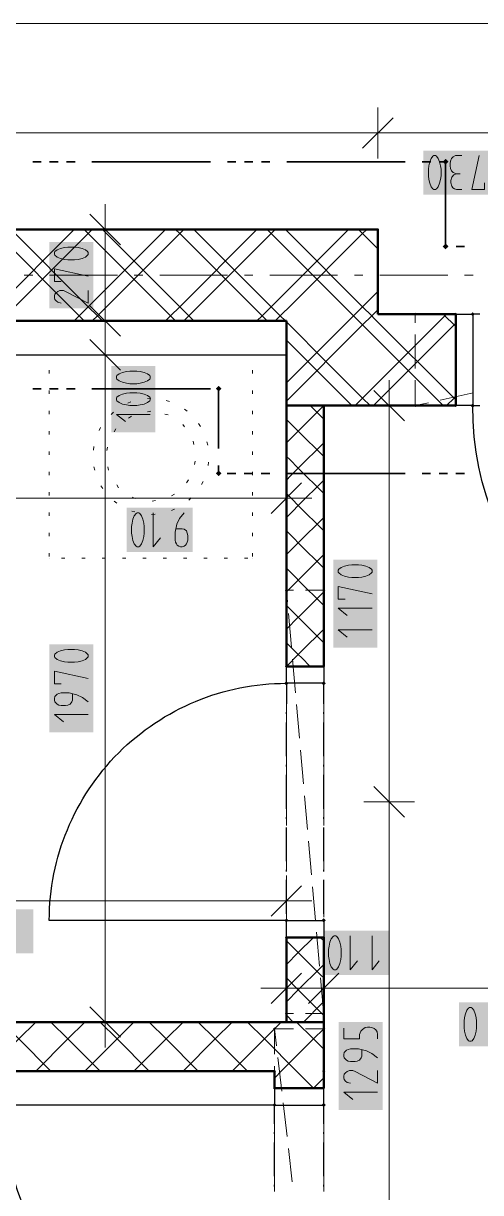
# Model space of a CAD drawing. Header units: millimetres. Extents: x 0 to 594, y 0 to 420.
# Drawn here: x 378.98 to 392.82, y 199.18 to 234.56 of the extents above; entities that cross this region are included whole.
import ezdxf

# ---------------------------------------------------------------- set-up
doc = ezdxf.new("R2010")
doc.units = ezdxf.units.MM
doc.header["$LTSCALE"] = 8
for name, color, linetype in [('PDF_Dvere', 7, 'Continuous'), ('PDF_Instalacni prizdivka do 1m', 7, 'Continuous'), ('PDF_Koty delkove', 7, 'Continuous'), ('PDF_Osy hlavni', 7, 'Continuous'), ('PDF_Pozarni useky', 7, 'Continuous'), ('PDF_Preklady', 7, 'Continuous'), ('PDF_Pricky zdene', 7, 'Continuous'), ('PDF_Sanita', 7, 'Continuous'), ('PDF_Steny akusticke', 7, 'Continuous')]:
    doc.layers.add(name, color=color, linetype=linetype)

msp = doc.modelspace()

# ---------------------------------------------------------------- linework, layer by layer
at = {"layer": 'PDF_Dvere', "lineweight": 25}
for points in [[(392.067, 225.762), (392.579, 225.762), (392.579, 222.995), (392.067, 222.995)], [(388.07, 215.103), (388.07, 214.59), (386.942, 214.59), (386.942, 215.103)], [(388.07, 207.415), (388.07, 206.903), (386.942, 206.903), (386.942, 207.415)], [(388.07, 201.829), (388.07, 202.341), (386.583, 202.341), (386.583, 201.829)]]:
    msp.add_lwpolyline(points, close=True, dxfattribs=at)
for points in [[(392.795, 225.762), (392.579, 225.762)], [(388.07, 213.973), (388.07, 214.59)], [(386.942, 213.665), (386.942, 213.716)], [(386.942, 212.384), (386.942, 213.409)], [(388.07, 213.665), (388.07, 213.716)], [(388.07, 212.384), (388.07, 213.409)], [(386.942, 212.076), (386.942, 212.128)], [(388.07, 212.076), (388.07, 212.128)], [(386.942, 210.795), (386.942, 211.82)], [(388.07, 210.795), (388.07, 211.82)], [(386.942, 210.488), (386.942, 210.539)], [(388.07, 210.488), (388.07, 210.539)], [(386.942, 209.206), (386.942, 210.231)], [(388.07, 209.206), (388.07, 210.231)], [(386.942, 208.899), (386.942, 208.95)], [(388.07, 208.899), (388.07, 208.95)], [(386.942, 207.618), (386.942, 208.643)], [(388.07, 207.618), (388.07, 208.643)], [(388.07, 201.263), (388.07, 201.829)], [(386.583, 200.955), (386.583, 201.006)], [(388.07, 200.955), (388.07, 201.006)], [(386.583, 199.674), (386.583, 200.699)], [(388.07, 199.674), (388.07, 200.699)], [(386.583, 199.366), (386.583, 199.418)], [(388.07, 199.366), (388.07, 199.418)]]:
    msp.add_lwpolyline(points, dxfattribs=at)
for points in [[(401.303, 222.995), (401.804, 222.995), (401.804, 213.77, -0.414213), (392.579, 222.995), (392.795, 222.995)], [(386.942, 207.415), (379.767, 207.415, -0.414214), (386.942, 214.59), (386.942, 213.973)], [(386.583, 201.263), (386.583, 201.829), (378.383, 201.829, 0.414214), (386.583, 193.629), (386.583, 194.344)]]:
    msp.add_lwpolyline(points, format="xyb", dxfattribs=at)
at = {"layer": 'PDF_Dvere', "lineweight": 25, "transparency": 33554559}
for points in [[(392.644, 225.762), (392.579, 225.698), (392.579, 225.826), (392.515, 225.762)], [(392.644, 222.995), (392.579, 222.931), (392.579, 223.059), (392.515, 222.995)], [(386.942, 214.526), (386.878, 214.59), (387.006, 214.59), (386.942, 214.654)], [(388.07, 214.526), (388.005, 214.59), (388.134, 214.59), (388.07, 214.654)], [(386.942, 207.351), (386.878, 207.415), (387.006, 207.415), (386.942, 207.479)], [(388.07, 207.351), (388.005, 207.415), (388.134, 207.415), (388.07, 207.479)], [(386.583, 201.765), (386.519, 201.829), (386.647, 201.829), (386.583, 201.893)], [(388.07, 201.765), (388.005, 201.829), (388.134, 201.829), (388.07, 201.893)]]:
    msp.add_solid(points, dxfattribs=at)
at = {"layer": 'PDF_Instalacni prizdivka do 1m', "lineweight": 25}
msp.add_lwpolyline([(386.942, 225.557), (377.615, 225.557), (377.615, 224.532), (386.942, 224.532)], close=True, dxfattribs=at)
at = {"layer": 'PDF_Koty delkove', "lineweight": 18}
for points in [[(510.402, 234.562), (490.697, 234.562), (470.838, 234.562), (469.351, 234.562), (157.447, 234.562)], [(389.71, 232.015), (389.71, 231.246), (389.71, 230.477)], [(390.171, 231.707), (389.248, 230.785)], [(544.944, 231.246), (533.362, 231.246), (510.402, 231.246), (501.792, 231.246), (492.153, 231.246), (492.136, 231.246), (487.237, 231.246), (481.087, 231.246), (470.838, 231.246), (469.351, 231.246), (434.86, 231.246), (428.813, 231.246), (416.513, 231.246), (405.084, 231.246), (397.192, 231.246), (389.71, 231.246), (312.015, 231.246), (304.533, 231.246), (293.412, 231.246), (290.798, 231.246), (281.778, 231.246)], [(391.374, 229.551), (391.402, 229.535), (391.456, 229.535), (391.484, 229.551), (391.538, 229.62), (391.579, 229.722), (391.607, 229.842), (391.621, 229.944), (391.621, 230.149), (391.607, 230.251), (391.579, 230.371), (391.538, 230.473), (391.484, 230.542), (391.456, 230.56), (391.402, 230.56), (391.374, 230.542), (391.32, 230.473), (391.279, 230.371), (391.251, 230.251), (391.237, 230.149)], [(392.25, 230.56), (392.059, 230.56), (391.991, 230.525), (391.936, 230.473), (391.908, 230.388), (391.895, 230.32), (391.895, 230.251), (391.908, 230.166), (391.936, 230.098), (391.991, 230.047), (392.086, 230.012)], [(392.935, 229.739), (392.935, 229.535), (392.552, 229.535), (392.77, 230.56)], [(391.237, 230.149), (391.237, 229.944), (391.251, 229.842), (391.279, 229.722), (391.32, 229.62), (391.374, 229.551)], [(392.25, 229.535), (392.086, 229.535), (392.031, 229.551), (391.977, 229.586), (391.949, 229.637), (391.922, 229.739), (391.922, 229.807), (391.949, 229.91), (392.004, 229.978), (392.086, 230.012), (392.195, 230.012)], [(381.458, 228.325), (381.458, 229.094)], [(381.92, 227.864), (380.997, 228.786)], [(382.227, 228.325), (381.458, 228.325), (380.69, 228.325)], [(381.458, 204.34), (381.458, 214.978), (381.458, 224.532), (381.458, 225.557), (381.458, 228.325)], [(380.535, 227.79), (380.33, 227.79), (380.228, 227.776), (380.108, 227.749), (380.006, 227.708), (379.937, 227.654), (379.921, 227.626), (379.921, 227.572), (379.937, 227.544), (380.006, 227.49), (380.108, 227.448), (380.228, 227.421), (380.33, 227.407), (380.535, 227.407), (380.637, 227.421), (380.757, 227.448), (380.86, 227.49), (380.928, 227.544), (380.946, 227.572), (380.946, 227.626), (380.928, 227.654)], [(380.928, 227.654), (380.86, 227.708), (380.757, 227.749), (380.637, 227.776), (380.535, 227.79)], [(380.125, 226.75), (379.921, 226.75), (379.921, 227.133), (380.946, 226.915)], [(380.946, 226.476), (380.946, 226.092), (380.262, 226.449), (380.194, 226.476), (380.091, 226.476), (380.023, 226.449), (379.972, 226.408), (379.937, 226.367), (379.921, 226.312), (379.921, 226.258), (379.937, 226.203), (379.972, 226.161), (380.023, 226.12), (380.125, 226.092)], [(381.92, 225.096), (380.997, 226.019)], [(382.227, 225.557), (381.458, 225.557), (380.69, 225.557)], [(381.92, 224.071), (380.997, 224.994)], [(382.227, 224.532), (381.458, 224.532), (380.69, 224.532)], [(382.413, 224.041), (382.208, 224.041), (382.106, 224.028), (381.986, 224), (381.884, 223.959), (381.815, 223.905), (381.799, 223.877), (381.799, 223.823), (381.815, 223.795), (381.884, 223.741), (381.986, 223.7), (382.106, 223.672), (382.208, 223.658), (382.413, 223.658), (382.515, 223.672), (382.635, 223.7), (382.738, 223.741), (382.806, 223.795), (382.824, 223.823), (382.824, 223.877), (382.806, 223.905), (382.738, 223.959), (382.635, 224), (382.515, 224.028), (382.413, 224.041)], [(390.05, 222.995), (390.05, 223.764)], [(390.511, 222.534), (389.589, 223.456)], [(390.819, 222.995), (390.05, 222.995), (389.281, 222.995)], [(390.05, 192.604), (390.05, 197.729), (390.05, 211.003), (390.05, 222.995)], [(382.824, 222.727), (381.799, 222.727), (382.072, 222.509)], [(386.942, 220.962), (386.942, 220.193), (386.942, 219.425)], [(387.403, 220.655), (386.481, 219.732)], [(386.942, 220.193), (383.497, 220.193), (377.615, 220.193), (377.612, 220.193), (375.857, 220.193), (371.028, 220.193), (360.19, 220.193), (358.601, 220.193), (351.888, 220.193), (349.837, 220.193), (343.124, 220.193), (341.535, 220.193), (324.11, 220.193), (314.783, 220.193), (313.655, 220.193)], [(386.942, 220.193), (387.711, 220.193)], [(382.915, 219.747), (382.915, 218.722), (383.134, 218.995)], [(383.846, 219.747), (383.709, 219.576), (383.627, 219.405), (383.572, 219.166), (383.572, 218.926), (383.586, 218.859), (383.613, 218.807), (383.641, 218.774), (383.682, 218.739), (383.737, 218.722), (383.791, 218.722), (383.846, 218.739), (383.887, 218.774), (383.914, 218.807), (383.942, 218.859), (383.956, 218.926), (383.956, 219.064), (383.942, 219.131), (383.914, 219.2), (383.846, 219.251), (383.791, 219.269), (383.6, 219.269)], [(389.126, 218.176), (388.921, 218.176), (388.82, 218.162), (388.7, 218.135), (388.597, 218.094), (388.529, 218.04), (388.512, 218.012), (388.512, 217.958), (388.529, 217.93), (388.597, 217.876), (388.7, 217.835), (388.82, 217.807), (388.921, 217.793), (389.126, 217.793), (389.229, 217.807), (389.349, 217.835), (389.451, 217.876), (389.52, 217.93)], [(389.52, 217.93), (389.537, 217.958), (389.537, 218.012), (389.52, 218.04), (389.451, 218.094), (389.349, 218.135), (389.229, 218.162), (389.126, 218.176)], [(388.716, 217.136), (388.512, 217.136), (388.512, 217.519), (389.537, 217.301)], [(389.537, 216.862), (388.512, 216.862), (388.785, 216.644)], [(389.537, 216.205), (388.512, 216.205), (388.785, 215.987)], [(380.535, 215.614), (380.33, 215.614), (380.228, 215.6), (380.108, 215.573), (380.006, 215.532), (379.937, 215.477), (379.921, 215.449), (379.921, 215.395), (379.937, 215.367), (380.006, 215.313), (380.108, 215.272), (380.228, 215.244), (380.33, 215.23), (380.535, 215.23), (380.637, 215.244), (380.757, 215.272), (380.86, 215.313), (380.928, 215.367), (380.946, 215.395), (380.946, 215.449), (380.928, 215.477), (380.86, 215.532), (380.757, 215.573), (380.637, 215.6), (380.535, 215.614)], [(380.125, 214.573), (379.921, 214.573), (379.921, 214.957), (380.946, 214.738)], [(380.946, 214.026), (380.775, 214.163), (380.603, 214.245), (380.365, 214.3), (380.125, 214.3), (380.057, 214.286), (380.006, 214.259), (379.972, 214.231), (379.937, 214.19), (379.921, 214.135), (379.921, 214.081), (379.937, 214.026), (379.972, 213.985), (380.006, 213.958), (380.057, 213.93), (380.125, 213.916), (380.262, 213.916), (380.33, 213.93), (380.399, 213.958), (380.45, 214.026), (380.467, 214.081), (380.467, 214.273)], [(380.946, 213.643), (379.921, 213.643), (380.194, 213.424)], [(390.511, 210.541), (389.589, 211.464)], [(390.819, 211.003), (390.05, 211.003), (389.281, 211.003)], [(386.942, 208.773), (386.942, 208.004), (386.942, 207.235)], [(387.403, 208.465), (386.481, 207.543)], [(386.942, 208.004), (378.844, 208.004), (375.616, 208.004), (373.26, 208.004), (353.579, 208.004), (351.888, 208.004), (349.786, 208.004), (348.249, 208.004), (326.109, 208.004), (314.783, 208.004), (313.655, 208.004)], [(386.942, 208.004), (387.711, 208.004)], [(388.876, 206.947), (388.876, 205.922), (389.095, 206.194)], [(389.533, 206.947), (389.533, 205.922), (389.752, 206.194)], [(386.942, 206.129), (386.942, 205.36), (386.942, 204.592)], [(388.07, 206.129), (388.07, 205.36), (388.07, 204.592)], [(387.403, 205.822), (386.481, 204.899)], [(388.531, 205.822), (387.608, 204.899)], [(386.942, 205.36), (386.173, 205.36)], [(414.361, 205.36), (409.809, 205.36), (405.53, 205.36), (403.957, 205.36), (402.829, 205.36), (388.07, 205.36), (386.942, 205.36)], [(381.92, 203.879), (380.997, 204.801)], [(392.452, 203.773), (392.48, 203.757), (392.534, 203.757), (392.562, 203.773), (392.616, 203.842), (392.657, 203.944), (392.685, 204.064), (392.699, 204.166), (392.699, 204.371), (392.685, 204.473), (392.657, 204.593), (392.616, 204.696), (392.562, 204.764), (392.534, 204.782), (392.48, 204.782), (392.452, 204.764), (392.398, 204.696), (392.357, 204.593), (392.33, 204.473), (392.316, 204.371)], [(382.227, 204.34), (381.458, 204.34), (380.69, 204.34)], [(381.458, 204.34), (381.458, 203.571)], [(388.678, 204.157), (388.678, 203.828), (389.156, 203.828), (389.156, 203.965), (389.191, 204.061), (389.242, 204.116), (389.327, 204.17), (389.395, 204.184), (389.463, 204.184), (389.532, 204.17), (389.6, 204.143), (389.651, 204.102), (389.686, 204.047), (389.703, 203.965), (389.703, 203.828)], [(392.316, 204.371), (392.316, 204.166), (392.33, 204.064), (392.357, 203.944), (392.398, 203.842), (392.452, 203.773)], [(389.703, 203.253), (389.532, 203.39), (389.361, 203.472), (389.122, 203.527), (388.882, 203.527), (388.814, 203.513), (388.763, 203.486), (388.729, 203.458), (388.694, 203.417), (388.678, 203.362)], [(388.678, 203.362), (388.678, 203.308), (388.694, 203.253), (388.729, 203.212), (388.763, 203.185), (388.814, 203.157), (388.882, 203.143), (389.019, 203.143), (389.087, 203.157), (389.156, 203.185), (389.207, 203.253), (389.224, 203.308), (389.224, 203.5)], [(389.703, 202.87), (389.703, 202.486), (389.019, 202.843), (388.951, 202.87), (388.848, 202.87), (388.781, 202.843), (388.729, 202.801), (388.694, 202.76), (388.678, 202.705), (388.678, 202.651), (388.694, 202.596), (388.729, 202.555), (388.781, 202.514), (388.882, 202.486)], [(389.703, 202.213), (388.678, 202.213), (388.951, 201.994)]]:
    msp.add_lwpolyline(points, dxfattribs=at)
for points in [[(382.413, 223.384), (382.208, 223.384), (382.106, 223.37), (381.986, 223.343), (381.884, 223.302), (381.815, 223.248), (381.799, 223.22), (381.799, 223.166), (381.815, 223.138), (381.884, 223.084), (381.986, 223.043), (382.106, 223.015), (382.208, 223.001), (382.413, 223.001), (382.515, 223.015), (382.635, 223.043), (382.738, 223.084), (382.806, 223.138), (382.824, 223.166), (382.824, 223.22), (382.806, 223.248), (382.738, 223.302), (382.635, 223.343), (382.515, 223.37)], [(382.258, 219.336), (382.258, 219.131), (382.272, 219.03), (382.299, 218.91), (382.34, 218.807), (382.395, 218.739), (382.423, 218.722), (382.477, 218.722), (382.505, 218.739), (382.559, 218.807), (382.6, 218.91), (382.628, 219.03), (382.642, 219.131), (382.642, 219.336), (382.628, 219.439), (382.6, 219.559), (382.559, 219.661), (382.505, 219.73), (382.477, 219.747), (382.423, 219.747), (382.395, 219.73), (382.34, 219.661), (382.299, 219.559), (382.272, 219.439)], [(388.219, 206.536), (388.219, 206.331), (388.233, 206.229), (388.26, 206.109), (388.301, 206.007), (388.355, 205.938), (388.383, 205.922), (388.438, 205.922), (388.466, 205.938), (388.52, 206.007), (388.561, 206.109), (388.589, 206.229), (388.603, 206.331), (388.603, 206.536), (388.589, 206.638), (388.561, 206.758), (388.52, 206.861), (388.466, 206.929), (388.438, 206.947), (388.383, 206.947), (388.355, 206.929), (388.301, 206.861), (388.26, 206.758), (388.233, 206.638)]]:
    msp.add_lwpolyline(points, close=True, dxfattribs=at)
at = {"layer": 'PDF_Koty delkove', "color": 7, "lineweight": 18, "true_color": 0xffffff, "transparency": 33554559}
for points in [[(393.089, 230.713), (391.084, 230.713), (393.089, 229.381), (391.084, 229.381)], [(381.1, 225.939), (381.1, 227.944), (379.767, 225.939), (379.767, 227.944)], [(382.978, 222.19), (382.978, 224.195), (381.645, 222.19), (381.645, 224.195)], [(384.11, 219.901), (382.105, 219.901), (384.11, 218.569), (382.105, 218.569)], [(389.691, 215.668), (389.691, 218.33), (388.359, 215.668), (388.359, 218.33)], [(381.1, 213.105), (381.1, 215.767), (379.767, 213.105), (379.767, 215.767)], [(379.283, 207.751), (376.622, 207.751), (379.283, 206.419), (376.622, 206.419)], [(390.071, 207.101), (388.066, 207.101), (390.071, 205.768), (388.066, 205.768)], [(394.824, 204.935), (392.162, 204.935), (394.824, 203.603), (392.162, 203.603)], [(389.857, 201.675), (389.857, 204.337), (388.524, 201.675), (388.524, 204.337)]]:
    msp.add_solid(points, dxfattribs=at)
at = {"layer": 'PDF_Osy hlavni', "lineweight": 18}
for points in [[(379.266, 226.941), (379.009, 226.941)], [(381.828, 226.941), (379.778, 226.941)], [(382.597, 226.941), (382.34, 226.941)], [(385.159, 226.941), (383.109, 226.941)], [(385.928, 226.941), (385.672, 226.941)], [(388.49, 226.941), (386.44, 226.941)], [(389.259, 226.941), (389.003, 226.941)], [(391.822, 226.941), (389.772, 226.941)], [(392.59, 226.941), (392.334, 226.941)]]:
    msp.add_lwpolyline(points, dxfattribs=at)
at = {"layer": 'PDF_Pozarni useky', "lineweight": 35}
for points in [[(379.522, 230.375), (379.266, 230.375)], [(380.034, 230.375), (379.778, 230.375)], [(380.547, 230.375), (380.291, 230.375)], [(384.647, 230.375), (381.059, 230.375)], [(385.415, 230.375), (385.159, 230.375)], [(385.928, 230.375), (385.672, 230.375)], [(386.44, 230.375), (386.184, 230.375)], [(390.54, 230.375), (386.953, 230.375)], [(391.309, 230.375), (391.053, 230.375)], [(391.759, 230.375), (391.565, 230.375)], [(391.822, 227.812), (391.759, 227.812), (391.759, 230.375)], [(392.334, 227.812), (392.078, 227.812)], [(379.522, 223.507), (379.266, 223.507)], [(380.034, 223.507), (379.778, 223.507)], [(380.547, 223.507), (380.291, 223.507)], [(384.647, 223.507), (381.059, 223.507)], [(384.892, 221.699), (384.892, 223.507)], [(384.892, 220.945), (384.892, 221.187)], [(385.411, 220.945), (385.154, 220.945)], [(385.923, 220.945), (385.667, 220.945)], [(386.436, 220.945), (386.179, 220.945)], [(390.536, 220.945), (386.948, 220.945)], [(391.304, 220.945), (391.048, 220.945)], [(391.817, 220.945), (391.561, 220.945)], [(392.329, 220.945), (392.073, 220.945)]]:
    msp.add_lwpolyline(points, dxfattribs=at)
at = {"layer": 'PDF_Pozarni useky', "lineweight": 35, "transparency": 33554559}
for points in [[(391.759, 230.285), (391.67, 230.375), (391.849, 230.375), (391.759, 230.465)], [(391.849, 230.375), (391.759, 230.285), (391.759, 230.465), (391.67, 230.375)], [(391.849, 227.812), (391.759, 227.723), (391.759, 227.902), (391.67, 227.812)], [(391.759, 227.723), (391.67, 227.812), (391.849, 227.812), (391.759, 227.902)], [(384.982, 223.507), (384.892, 223.418), (384.892, 223.597), (384.802, 223.507)], [(384.892, 223.418), (384.802, 223.507), (384.982, 223.507), (384.892, 223.597)], [(384.892, 220.855), (384.803, 220.945), (384.982, 220.945), (384.892, 221.035)], [(384.982, 220.945), (384.892, 220.855), (384.892, 221.035), (384.803, 220.945)]]:
    msp.add_solid(points, dxfattribs=at)
at = {"layer": 'PDF_Preklady', "lineweight": 18}
for points in [[(391.309, 225.762), (390.837, 225.762)], [(390.837, 225.504), (390.837, 225.762)], [(392.693, 225.762), (392.067, 225.762), (391.668, 225.762)], [(390.837, 224.12), (390.837, 225.145)], [(390.837, 222.995), (390.837, 223.761)], [(391.591, 223.159), (392.592, 223.377)], [(390.837, 222.995), (391.24, 223.083)], [(391.309, 222.995), (390.837, 222.995)], [(392.693, 222.995), (392.067, 222.995), (391.668, 222.995)], [(386.973, 217.061), (386.942, 217.409), (387.158, 217.409)], [(386.942, 217.201), (386.942, 217.409)], [(388.07, 217.201), (388.07, 217.409), (387.517, 217.409)], [(386.942, 215.818), (386.942, 216.843)], [(387.094, 215.683), (387.004, 216.704)], [(388.07, 215.818), (388.07, 216.843)], [(386.942, 214.434), (386.942, 215.103), (386.942, 215.459)], [(387.215, 214.305), (387.125, 215.326)], [(388.07, 214.434), (388.07, 215.103), (388.07, 215.459)], [(386.942, 213.05), (386.942, 214.075)], [(388.07, 213.05), (388.07, 214.075)], [(387.337, 212.926), (387.247, 213.947)], [(386.942, 211.666), (386.942, 212.691)], [(388.07, 211.666), (388.07, 212.691)], [(387.458, 211.548), (387.368, 212.569)], [(386.942, 210.283), (386.942, 211.308)], [(388.07, 210.283), (388.07, 211.308)], [(387.579, 210.169), (387.489, 211.19)], [(386.942, 208.899), (386.942, 209.924)], [(388.07, 208.899), (388.07, 209.924)], [(387.7, 208.791), (387.611, 209.812)], [(386.942, 207.515), (386.942, 208.54)], [(387.822, 207.413), (387.732, 208.434)], [(388.07, 207.515), (388.07, 208.54)], [(386.942, 206.903), (386.942, 207.156)], [(387.943, 206.034), (387.853, 207.055)], [(388.07, 206.903), (388.07, 207.156)], [(386.942, 206.131), (386.942, 206.903)], [(388.07, 206.131), (388.07, 206.903)], [(386.942, 204.748), (386.942, 205.773)], [(388.064, 204.656), (387.974, 205.677)], [(388.07, 204.748), (388.07, 205.773)], [(387.158, 204.596), (386.942, 204.596)], [(388.07, 204.596), (387.517, 204.596)], [(386.643, 203.623), (386.583, 204.135), (387.158, 204.135)], [(386.583, 203.364), (386.583, 204.135)], [(388.07, 204.135), (387.517, 204.135)], [(388.07, 203.364), (388.07, 204.135)], [(386.802, 202.248), (386.684, 203.266)], [(386.583, 202.854), (386.583, 203.005)], [(386.583, 201.98), (386.583, 202.341), (386.583, 202.854)], [(388.07, 202.854), (388.07, 203.005)], [(388.07, 201.98), (388.07, 202.341), (388.07, 202.854)], [(386.962, 200.874), (386.844, 201.892)], [(386.583, 200.596), (386.583, 201.621)], [(388.07, 200.596), (388.07, 201.621)], [(387.121, 199.499), (387.003, 200.517)], [(386.583, 199.213), (386.583, 200.238)], [(388.07, 199.213), (388.07, 200.238)]]:
    msp.add_lwpolyline(points, dxfattribs=at)
at = {"layer": 'PDF_Preklady', "lineweight": 18, "transparency": 33554559}
for points in [[(390.883, 225.762), (390.837, 225.716), (390.837, 225.809), (390.791, 225.762)], [(390.837, 225.716), (390.791, 225.762), (390.883, 225.762), (390.837, 225.809)], [(392.113, 225.762), (392.067, 225.716), (392.067, 225.809), (392.021, 225.762)], [(392.113, 225.762), (392.067, 225.716), (392.067, 225.809), (392.021, 225.762)], [(390.837, 222.949), (390.791, 222.995), (390.883, 222.995), (390.837, 223.041)], [(390.883, 222.995), (390.837, 222.949), (390.837, 223.041), (390.791, 222.995)], [(390.792, 222.985), (390.827, 223.04), (390.847, 222.95), (390.882, 223.005)], [(392.113, 222.995), (392.067, 222.949), (392.067, 223.041), (392.021, 222.995)], [(392.113, 222.995), (392.067, 222.949), (392.067, 223.041), (392.021, 222.995)], [(386.946, 217.363), (386.896, 217.405), (386.988, 217.413), (386.938, 217.455)], [(386.988, 217.409), (386.942, 217.363), (386.942, 217.455), (386.896, 217.409)], [(386.942, 217.363), (386.896, 217.409), (386.988, 217.409), (386.942, 217.455)], [(388.07, 217.363), (388.023, 217.409), (388.116, 217.409), (388.07, 217.455)], [(388.116, 217.409), (388.07, 217.363), (388.07, 217.455), (388.023, 217.409)], [(386.942, 215.056), (386.896, 215.103), (386.988, 215.103), (386.942, 215.149)], [(386.942, 215.056), (386.896, 215.103), (386.988, 215.103), (386.942, 215.149)], [(388.07, 215.056), (388.023, 215.103), (388.116, 215.103), (388.07, 215.149)], [(388.07, 215.056), (388.023, 215.103), (388.116, 215.103), (388.07, 215.149)], [(386.942, 206.856), (386.896, 206.903), (386.988, 206.903), (386.942, 206.949)], [(386.942, 206.856), (386.896, 206.903), (386.988, 206.903), (386.942, 206.949)], [(388.07, 206.856), (388.023, 206.903), (388.116, 206.903), (388.07, 206.949)], [(388.07, 206.856), (388.023, 206.903), (388.116, 206.903), (388.07, 206.949)], [(386.942, 204.55), (386.896, 204.596), (386.988, 204.596), (386.942, 204.642)], [(386.988, 204.596), (386.942, 204.55), (386.942, 204.642), (386.896, 204.596)], [(388.116, 204.596), (388.07, 204.55), (388.07, 204.642), (388.023, 204.596)], [(388.07, 204.55), (388.023, 204.596), (388.116, 204.596), (388.07, 204.642)], [(388.074, 204.55), (388.024, 204.592), (388.115, 204.6), (388.065, 204.642)], [(386.589, 204.089), (386.537, 204.13), (386.629, 204.14), (386.578, 204.181)], [(386.629, 204.135), (386.583, 204.089), (386.583, 204.181), (386.537, 204.135)], [(386.583, 204.089), (386.537, 204.135), (386.629, 204.135), (386.583, 204.181)], [(388.07, 204.089), (388.023, 204.135), (388.116, 204.135), (388.07, 204.181)], [(388.116, 204.135), (388.07, 204.089), (388.07, 204.181), (388.023, 204.135)], [(386.583, 202.808), (386.537, 202.854), (386.629, 202.854), (386.583, 202.9)], [(386.583, 202.808), (386.537, 202.854), (386.629, 202.854), (386.583, 202.9)], [(388.07, 202.808), (388.023, 202.854), (388.116, 202.854), (388.07, 202.9)], [(388.07, 202.808), (388.023, 202.854), (388.116, 202.854), (388.07, 202.9)], [(386.583, 202.295), (386.537, 202.341), (386.629, 202.341), (386.583, 202.387)], [(386.583, 202.295), (386.537, 202.341), (386.629, 202.341), (386.583, 202.387)], [(388.07, 202.295), (388.023, 202.341), (388.116, 202.341), (388.07, 202.387)], [(388.07, 202.295), (388.023, 202.341), (388.116, 202.341), (388.07, 202.387)]]:
    msp.add_solid(points, dxfattribs=at)
at = {"layer": 'PDF_Pricky zdene', "lineweight": 50}
for points in [[(388.07, 215.103), (388.07, 217.409), (388.07, 222.995), (386.942, 222.995), (386.942, 217.409), (386.942, 215.103)], [(388.07, 215.103), (386.942, 215.103)], [(388.07, 206.903), (388.07, 204.596), (388.07, 204.34), (386.942, 204.34), (386.942, 204.596), (386.942, 206.903), (388.07, 206.903)]]:
    msp.add_lwpolyline(points, dxfattribs=at)
at = {"layer": 'PDF_Pricky zdene', "lineweight": 9}
for points in [[(388.07, 222.995), (387.301, 222.226)], [(388.07, 222.585), (387.66, 222.995)], [(388.07, 221.457), (387.301, 222.226), (386.968, 222.559), (386.942, 222.585)], [(387.301, 222.226), (387.006, 221.932), (386.942, 221.867)], [(388.07, 221.867), (387.301, 221.099), (387.071, 220.868), (386.942, 220.74)], [(388.07, 220.33), (387.301, 221.099), (387.041, 221.359), (386.942, 221.457)], [(388.07, 220.74), (387.301, 219.971), (387.135, 219.805), (386.942, 219.612)], [(388.07, 219.202), (387.301, 219.971), (387.113, 220.159), (386.942, 220.33)], [(388.07, 219.612), (387.301, 218.844), (387.199, 218.742), (386.942, 218.485)], [(388.07, 218.075), (387.301, 218.844), (387.186, 218.959), (386.942, 219.202)], [(388.07, 218.485), (387.301, 217.716), (387.263, 217.679), (386.942, 217.357)], [(388.07, 216.947), (387.301, 217.716), (387.259, 217.758), (386.942, 218.075)], [(388.07, 217.357), (387.328, 216.616), (387.301, 216.589), (386.942, 216.23)], [(388.07, 215.82), (387.331, 216.558), (387.301, 216.589), (386.942, 216.947)], [(388.07, 216.23), (387.392, 215.552), (387.301, 215.461), (386.942, 215.82)], [(387.301, 215.461), (386.942, 215.103)], [(387.66, 215.103), (387.404, 215.358), (387.301, 215.461)], [(388.07, 215.103), (388.07, 215.103)], [(387.762, 206.903), (387.301, 206.441), (386.942, 206.8)], [(388.07, 206.8), (387.967, 206.903)], [(387.301, 206.441), (386.942, 206.083)], [(388.07, 205.673), (387.984, 205.758), (387.301, 206.441)], [(388.07, 206.083), (387.97, 205.983), (387.301, 205.314), (386.942, 205.673)], [(387.301, 205.314), (386.942, 204.955)], [(388.07, 204.545), (388.056, 204.558), (387.301, 205.314)], [(388.07, 204.955), (388.034, 204.92), (387.455, 204.34)], [(387.147, 204.34), (386.942, 204.545)], [(379.357, 204.34), (378.845, 203.828), (377.871, 202.854)], [(379.818, 202.854), (378.845, 203.828), (378.332, 204.34)], [(380.843, 204.34), (380.331, 203.828), (379.357, 202.854)], [(381.305, 202.854), (380.331, 203.828), (379.818, 204.34)], [(382.33, 204.34), (381.817, 203.828), (380.843, 202.854)], [(382.791, 202.854), (381.817, 203.828), (381.305, 204.34)], [(383.816, 204.34), (383.303, 203.828), (382.33, 202.854)], [(384.277, 202.854), (383.303, 203.828), (382.791, 204.34)], [(385.302, 204.34), (384.79, 203.828), (383.816, 202.854)], [(385.763, 202.854), (384.79, 203.828), (384.277, 204.34)], [(386.788, 204.34), (386.276, 203.828), (385.763, 204.34)], [(388.07, 203.52), (387.762, 203.828), (387.25, 204.34)], [(388.07, 202.649), (387.762, 202.341), (387.25, 202.854), (386.276, 203.828), (385.302, 202.854)], [(388.07, 204.135), (387.762, 203.828), (386.788, 202.854)], [(386.788, 202.854), (386.609, 202.675), (386.583, 202.649)]]:
    msp.add_lwpolyline(points, dxfattribs=at)
at = {"layer": 'PDF_Pricky zdene', "lineweight": 50}
msp.add_lwpolyline([(351.888, 202.854), (351.888, 204.34), (353.579, 204.34), (386.942, 204.34), (388.07, 204.34), (388.07, 204.135), (388.07, 202.854), (388.07, 202.341), (386.583, 202.341), (386.583, 202.854), (351.939, 202.854)], close=True, dxfattribs=at)
at = {"layer": 'PDF_Sanita', "lineweight": 13}
for points in [[(379.767, 224.532), (379.767, 224.532)], [(379.767, 224.532), (379.767, 224.532)], [(380.239, 224.532), (380.137, 224.532)], [(380.854, 224.532), (380.752, 224.532)], [(381.469, 224.532), (381.367, 224.532)], [(382.084, 224.532), (381.982, 224.532)], [(382.699, 224.532), (382.597, 224.532)], [(383.314, 224.532), (383.212, 224.532)], [(383.929, 224.532), (383.827, 224.532)], [(384.544, 224.532), (384.442, 224.532)], [(385.159, 224.532), (385.057, 224.532)], [(385.774, 224.532), (385.672, 224.532)], [(385.917, 224.532), (385.917, 224.532)], [(385.917, 224.532), (385.917, 224.532)], [(379.767, 223.966), (379.767, 224.069)], [(385.917, 223.966), (385.917, 224.069)], [(379.767, 223.351), (379.767, 223.454)], [(385.917, 223.351), (385.917, 223.454)], [(382.239, 223.108), (382.146, 223.064)], [(382.842, 223.215), (382.74, 223.206)], [(383.403, 223.119), (383.304, 223.146)], [(379.767, 222.736), (379.767, 222.839)], [(381.709, 222.8), (381.637, 222.728)], [(382.251, 222.675), (382.166, 222.618)], [(382.842, 222.824), (382.741, 222.804)], [(383.368, 222.718), (383.365, 222.72), (383.268, 222.739)], [(383.94, 222.826), (383.856, 222.884)], [(385.917, 222.736), (385.917, 222.839)], [(379.767, 222.121), (379.767, 222.224)], [(381.317, 222.329), (381.274, 222.237)], [(381.785, 222.288), (381.728, 222.203)], [(383.856, 222.353), (383.808, 222.424)], [(384.343, 222.366), (384.284, 222.45)], [(385.917, 222.121), (385.917, 222.224)], [(384.137, 221.816), (384.117, 221.917)], [(384.564, 221.795), (384.537, 221.894)], [(379.767, 221.506), (379.767, 221.609)], [(381.111, 221.753), (381.102, 221.651)], [(381.531, 221.74), (381.511, 221.639)], [(385.917, 221.506), (385.917, 221.609)], [(384.16, 221.213), (384.18, 221.314)], [(384.575, 221.184), (384.584, 221.286)], [(379.767, 220.891), (379.767, 220.994)], [(381.115, 221.141), (381.141, 221.042)], [(381.539, 221.137), (381.559, 221.036)], [(385.917, 220.891), (385.917, 220.994)], [(381.329, 220.567), (381.387, 220.483)], [(381.806, 220.595), (381.863, 220.509)], [(383.921, 220.659), (383.978, 220.745)], [(384.376, 220.605), (384.419, 220.698)], [(379.767, 220.276), (379.767, 220.379)], [(381.726, 220.102), (381.81, 220.043)], [(382.283, 220.219), (382.319, 220.195), (382.378, 220.183)], [(382.88, 220.098), (382.981, 220.118)], [(383.465, 220.262), (383.551, 220.319)], [(383.99, 220.13), (384.063, 220.203)], [(385.917, 220.276), (385.917, 220.379)], [(379.767, 219.661), (379.767, 219.764)], [(382.26, 219.801), (382.359, 219.775)], [(383.465, 219.817), (383.558, 219.86)], [(385.917, 219.661), (385.917, 219.764)], [(382.864, 219.702), (382.966, 219.711)], [(379.767, 219.046), (379.767, 219.149)], [(385.917, 219.046), (385.917, 219.149)], [(379.767, 218.431), (379.767, 218.534)], [(379.767, 218.382), (379.767, 218.382)], [(379.767, 218.382), (379.767, 218.382)], [(380.239, 218.382), (380.137, 218.382)], [(380.854, 218.382), (380.752, 218.382)], [(381.469, 218.382), (381.367, 218.382)], [(382.084, 218.382), (381.982, 218.382)], [(382.699, 218.382), (382.597, 218.382)], [(383.314, 218.382), (383.212, 218.382)], [(383.929, 218.382), (383.827, 218.382)], [(384.544, 218.382), (384.442, 218.382)], [(385.159, 218.382), (385.057, 218.382)], [(385.774, 218.382), (385.672, 218.382)], [(385.917, 218.431), (385.917, 218.534)], [(385.917, 218.382), (385.917, 218.382)], [(385.917, 218.382), (385.917, 218.382)]]:
    msp.add_lwpolyline(points, dxfattribs=at)
at = {"layer": 'PDF_Steny akusticke', "lineweight": 50}
for points in [[(387.096, 228.325), (359.626, 228.325)], [(389.71, 225.762), (389.71, 228.325), (387.096, 228.325)], [(392.067, 225.762), (390.837, 225.762), (389.71, 225.762)], [(392.067, 225.762), (392.067, 222.995)], [(359.626, 225.711), (360.19, 225.711), (360.19, 225.557), (386.942, 225.557)], [(386.942, 225.557), (386.942, 222.995)], [(386.942, 222.995), (388.07, 222.995), (390.837, 222.995), (392.067, 222.995)]]:
    msp.add_lwpolyline(points, dxfattribs=at)
at = {"layer": 'PDF_Steny akusticke', "lineweight": 9}
for points in [[(378.455, 225.711), (378.178, 225.988), (380.515, 228.325)], [(378.301, 225.557), (378.455, 225.711), (380.946, 228.202), (381.069, 228.325)], [(380.946, 225.988), (378.609, 228.325)], [(380.946, 228.202), (380.823, 228.325)], [(381.223, 225.711), (380.946, 225.988), (383.283, 228.325)], [(381.069, 225.557), (381.223, 225.711), (383.713, 228.202), (383.59, 228.325)], [(383.713, 225.988), (381.376, 228.325)], [(383.836, 225.557), (383.99, 225.711), (383.713, 225.988), (386.05, 228.325)], [(383.713, 228.202), (383.836, 228.325)], [(383.99, 225.711), (386.481, 228.202), (386.358, 228.325)], [(386.481, 225.988), (384.144, 228.325)], [(386.481, 228.202), (386.604, 228.325)], [(387.096, 228.141), (386.911, 228.325)], [(387.096, 226.603), (388.818, 228.325)], [(387.096, 226.049), (389.248, 228.202), (389.371, 228.325)], [(389.71, 227.741), (389.248, 228.202), (389.125, 228.325)], [(389.71, 228.294), (389.679, 228.325)], [(380.669, 225.711), (378.178, 228.202)], [(383.437, 225.711), (380.946, 228.202)], [(386.204, 225.711), (383.713, 228.202)], [(389.315, 225.368), (389.248, 225.434), (388.972, 225.711), (387.096, 227.587), (386.481, 228.202)], [(389.592, 225.645), (389.525, 225.711), (389.248, 225.988), (387.096, 228.141)], [(387.096, 226.049), (386.758, 225.711), (386.481, 225.988), (387.096, 226.603)], [(386.942, 223.682), (388.972, 225.711), (389.248, 225.988), (389.71, 226.449)], [(380.669, 225.711), (380.946, 225.988)], [(383.437, 225.711), (383.713, 225.988)], [(386.204, 225.711), (386.481, 225.988)], [(386.942, 223.128), (389.248, 225.434), (389.525, 225.711), (389.71, 225.896)], [(389.023, 222.995), (389.248, 223.22), (391.739, 225.711), (391.79, 225.762)], [(392.067, 225.383), (392.016, 225.434), (391.739, 225.711), (391.688, 225.762)], [(380.823, 225.557), (380.669, 225.711), (380.515, 225.557)], [(381.376, 225.557), (381.223, 225.711)], [(383.59, 225.557), (383.437, 225.711), (383.283, 225.557)], [(384.144, 225.557), (383.99, 225.711)], [(386.358, 225.557), (386.204, 225.711), (386.05, 225.557)], [(386.604, 225.557), (386.758, 225.711)], [(386.911, 225.557), (386.758, 225.711)], [(388.208, 224.261), (386.942, 225.527)], [(389.576, 222.995), (392.016, 225.434)], [(392.067, 223.169), (392.016, 223.22), (389.592, 225.645)], [(392.016, 225.434), (392.067, 225.486)], [(391.688, 222.995), (389.315, 225.368)], [(387.931, 223.984), (386.942, 224.973)], [(388.92, 222.995), (387.931, 223.984)], [(389.474, 222.995), (389.248, 223.22), (388.208, 224.261)], [(391.79, 222.995), (392.016, 223.22), (392.067, 223.272)]]:
    msp.add_lwpolyline(points, dxfattribs=at)

doc.saveas('drawing.dxf')
